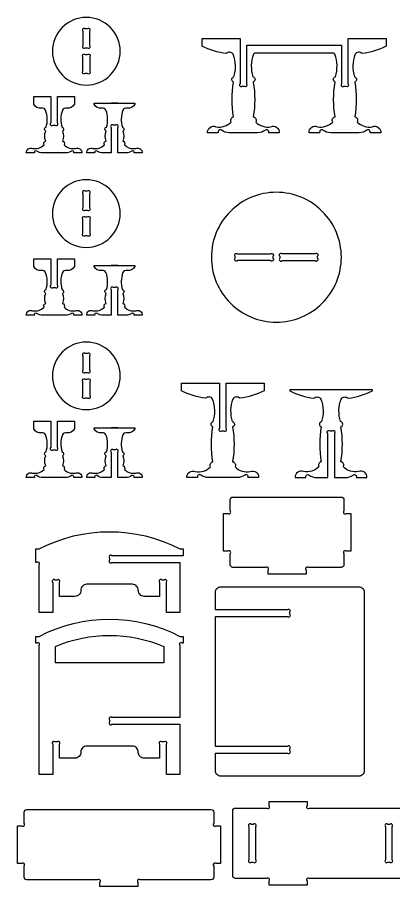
# Model space of a CAD drawing. Extents: x 4755 to 4925, y 1482 to 1588.
# Drawn here: x 4808.4 to 4836.2, y 1482.1 to 1546.4 of the extents above; entities that cross this region are included whole.
import ezdxf

# ---------------------------------------------------------------- set-up
doc = ezdxf.new("R2010")
doc.units = 0
doc.header["$MEASUREMENT"] = 0
doc.layers.add('LAYER1', color=18, linetype='CONTINUOUS')

msp = doc.modelspace()

# ---------------------------------------------------------------- linework, layer by layer
at = {"layer": 'LAYER1'}
for points in [[(4813.509, 1546.404, 0.414214), (4811.009, 1543.904, 0.414214), (4813.509, 1541.404, 0.414214), (4816.009, 1543.904, 0.414214)], [(4813.259, 1545.377), (4813.259, 1544.331, 1), (4813.435, 1544.154), (4813.582, 1544.154, 1), (4813.759, 1544.331), (4813.759, 1545.377, 1), (4813.582, 1545.554), (4813.435, 1545.554, 1)], [(4831.797, 1543.755), (4825.928, 1543.755, 0.076649), (4825.861, 1543.678, 0.169376), (4825.815, 1542.007, -0.755968), (4825.842, 1541.623, -0.0823), (4825.842, 1539.046, -0.497317), (4826.02, 1538.66, 0.242348), (4827.141, 1538.317, -0.570657), (4827.762, 1537.875), (4826.973, 1537.875, 0.75881), (4826.736, 1538.062, -0.158853), (4826.162, 1537.875), (4824.062, 1537.875, -0.158853), (4823.489, 1538.062, 0.75881), (4823.252, 1537.875), (4822.462, 1537.875, -0.570657), (4823.084, 1538.317, 0.242348), (4824.205, 1538.66, -0.497317), (4824.382, 1539.046, -0.0823), (4824.382, 1541.623, -0.755968), (4824.409, 1542.007, 0.169376), (4824.364, 1543.678, 0.480983), (4823.845, 1543.734, -0.082494), (4822.062, 1544.275), (4822.062, 1544.855), (4824.862, 1544.855), (4824.862, 1541.501, 1), (4825.039, 1541.325), (4825.186, 1541.325, 1), (4825.362, 1541.501), (4825.362, 1544.355), (4832.362, 1544.355), (4832.362, 1541.501, 1), (4832.539, 1541.325), (4832.686, 1541.325, 1), (4832.862, 1541.501), (4832.862, 1544.855), (4835.662, 1544.855), (4835.662, 1544.275, -0.082494), (4833.879, 1543.734, 0.480983), (4833.361, 1543.678, 0.169376), (4833.315, 1542.007, -0.755968), (4833.342, 1541.623, -0.0823), (4833.342, 1539.046, -0.497317), (4833.52, 1538.66, 0.242348), (4834.641, 1538.317, -0.570657), (4835.262, 1537.875), (4834.473, 1537.875, 0.75881), (4834.236, 1538.062, -0.158853), (4833.662, 1537.875), (4831.562, 1537.875, -0.158853), (4830.989, 1538.062, 0.75881), (4830.752, 1537.875), (4829.962, 1537.875, -0.570657), (4830.584, 1538.317, 0.242348), (4831.705, 1538.66, -0.497317), (4831.882, 1539.046, -0.0823), (4831.882, 1541.623, -0.755968), (4831.909, 1542.007, 0.169376), (4831.864, 1543.678, 0.076649)], [(4813.435, 1543.654), (4813.582, 1543.654, -1), (4813.759, 1543.477), (4813.759, 1542.431, -1), (4813.582, 1542.254), (4813.435, 1542.254, -1), (4813.259, 1542.431), (4813.259, 1543.477, -1)], [(4812.627, 1539.984, -0.301445), (4812.062, 1539.683, 0.346418), (4811.75, 1539.537, 0.169376), (4811.716, 1538.283, -0.755968), (4811.737, 1537.995, -0.217136), (4811.737, 1537.262, -0.497317), (4811.869, 1536.973, 0.242348), (4812.711, 1536.715, -0.570657), (4813.177, 1536.384), (4812.584, 1536.384, 0.75881), (4812.407, 1536.524, -0.158853), (4811.977, 1536.384), (4810.277, 1536.384, -0.158853), (4809.846, 1536.524, 0.75881), (4809.669, 1536.384), (4809.077, 1536.384, -0.570657), (4809.543, 1536.715, 0.242348), (4810.384, 1536.973, -0.497317), (4810.516, 1537.262, -0.217136), (4810.516, 1537.995, -0.755968), (4810.537, 1538.283, 0.169376), (4810.503, 1539.537, 0.346418), (4810.191, 1539.683, -0.301445), (4809.627, 1539.984), (4809.627, 1540.564), (4810.877, 1540.564), (4810.877, 1538.611, 1), (4811.053, 1538.434), (4811.2, 1538.434, 1), (4811.377, 1538.611), (4811.377, 1540.564), (4812.627, 1540.564)], [(4817.085, 1539.984, -0.301445), (4816.52, 1539.683, 0.346418), (4816.209, 1539.537, 0.169376), (4816.174, 1538.283, -0.755968), (4816.195, 1537.995, -0.217136), (4816.195, 1537.262, -0.497317), (4816.328, 1536.973, 0.242348), (4817.169, 1536.715, -0.570657), (4817.635, 1536.384), (4817.043, 1536.384, 0.75881), (4816.865, 1536.524, -0.158853), (4816.435, 1536.384), (4815.835, 1536.384), (4815.835, 1538.257, 1), (4815.658, 1538.434), (4815.511, 1538.434, 1), (4815.335, 1538.257), (4815.335, 1536.384), (4814.735, 1536.384, -0.158853), (4814.304, 1536.524, 0.75881), (4814.127, 1536.384), (4813.535, 1536.384, -0.570657), (4814.001, 1536.715, 0.242348), (4814.842, 1536.973, -0.497317), (4814.975, 1537.262, -0.217136), (4814.975, 1537.995, -0.755968), (4814.995, 1538.283, 0.169376), (4814.961, 1539.537, 0.346418), (4814.649, 1539.683, -0.301445), (4814.085, 1539.984), (4814.085, 1540.064), (4817.085, 1540.064)], [(4813.509, 1534.404, 0.414214), (4811.009, 1531.904, 0.414214), (4813.509, 1529.404, 0.414214), (4816.009, 1531.904, 0.414214)], [(4813.259, 1533.377), (4813.259, 1532.331, 1), (4813.435, 1532.154), (4813.582, 1532.154, 1), (4813.759, 1532.331), (4813.759, 1533.377, 1), (4813.582, 1533.554), (4813.435, 1533.554, 1)], [(4827.545, 1533.471, 0.414214), (4822.745, 1528.671, 0.414214), (4827.545, 1523.871, 0.414214), (4832.345, 1528.671, 0.414214)], [(4813.435, 1531.654), (4813.582, 1531.654, -1), (4813.759, 1531.477), (4813.759, 1530.431, -1), (4813.582, 1530.254), (4813.435, 1530.254, -1), (4813.259, 1530.431), (4813.259, 1531.477, -1)], [(4824.672, 1528.921), (4827.118, 1528.921, -1), (4827.295, 1528.745), (4827.295, 1528.598, -1), (4827.118, 1528.421), (4824.672, 1528.421, -1), (4824.495, 1528.598), (4824.495, 1528.745, -1)], [(4827.972, 1528.421), (4830.418, 1528.421, 1), (4830.595, 1528.598), (4830.595, 1528.745, 1), (4830.418, 1528.921), (4827.972, 1528.921, 1), (4827.795, 1528.745), (4827.795, 1528.598, 1)], [(4812.627, 1527.984, -0.301445), (4812.062, 1527.683, 0.346418), (4811.75, 1527.537, 0.169376), (4811.716, 1526.283, -0.755968), (4811.737, 1525.995, -0.217136), (4811.737, 1525.262, -0.497317), (4811.869, 1524.973, 0.242348), (4812.711, 1524.715, -0.570657), (4813.177, 1524.384), (4812.584, 1524.384, 0.75881), (4812.407, 1524.524, -0.158853), (4811.977, 1524.384), (4810.277, 1524.384, -0.158853), (4809.846, 1524.524, 0.75881), (4809.669, 1524.384), (4809.077, 1524.384, -0.570657), (4809.543, 1524.715, 0.242348), (4810.384, 1524.973, -0.497317), (4810.516, 1525.262, -0.217136), (4810.516, 1525.995, -0.755968), (4810.537, 1526.283, 0.169376), (4810.503, 1527.537, 0.346418), (4810.191, 1527.683, -0.301445), (4809.627, 1527.984), (4809.627, 1528.564), (4810.877, 1528.564), (4810.877, 1526.611, 1), (4811.053, 1526.434), (4811.2, 1526.434, 1), (4811.377, 1526.611), (4811.377, 1528.564), (4812.627, 1528.564)], [(4817.085, 1527.984, -0.301445), (4816.52, 1527.683, 0.346418), (4816.209, 1527.537, 0.169376), (4816.174, 1526.283, -0.755968), (4816.195, 1525.995, -0.217136), (4816.195, 1525.262, -0.497317), (4816.328, 1524.973, 0.242348), (4817.169, 1524.715, -0.570657), (4817.635, 1524.384), (4817.043, 1524.384, 0.75881), (4816.865, 1524.524, -0.158853), (4816.435, 1524.384), (4815.835, 1524.384), (4815.835, 1526.257, 1), (4815.658, 1526.434), (4815.511, 1526.434, 1), (4815.335, 1526.257), (4815.335, 1524.384), (4814.735, 1524.384, -0.158853), (4814.304, 1524.524, 0.75881), (4814.127, 1524.384), (4813.535, 1524.384, -0.570657), (4814.001, 1524.715, 0.242348), (4814.842, 1524.973, -0.497317), (4814.975, 1525.262, -0.217136), (4814.975, 1525.995, -0.755968), (4814.995, 1526.283, 0.169376), (4814.961, 1527.537, 0.346418), (4814.649, 1527.683, -0.301445), (4814.085, 1527.984), (4814.085, 1528.064), (4817.085, 1528.064)], [(4813.509, 1522.404, 0.414214), (4811.009, 1519.904, 0.414214), (4813.509, 1517.404, 0.414214), (4816.009, 1519.904, 0.414214)], [(4813.759, 1520.331), (4813.759, 1521.377, 1), (4813.582, 1521.554), (4813.435, 1521.554, 1), (4813.259, 1521.377), (4813.259, 1520.331, 1), (4813.435, 1520.154), (4813.582, 1520.154, 1)], [(4813.435, 1519.654), (4813.582, 1519.654, -1), (4813.759, 1519.477), (4813.759, 1518.431, -1), (4813.582, 1518.254), (4813.435, 1518.254, -1), (4813.259, 1518.431), (4813.259, 1519.477, -1)], [(4826.636, 1518.784, -0.082494), (4824.853, 1518.243, 0.480983), (4824.335, 1518.187, 0.169376), (4824.289, 1516.516, -0.755968), (4824.316, 1516.132, -0.0823), (4824.316, 1513.555, -0.497317), (4824.493, 1513.169, 0.242348), (4825.615, 1512.826, -0.570657), (4826.236, 1512.384), (4825.447, 1512.384, 0.75881), (4825.21, 1512.571, -0.158853), (4824.636, 1512.384), (4822.536, 1512.384, -0.158853), (4821.962, 1512.571, 0.75881), (4821.725, 1512.384), (4820.936, 1512.384, -0.570657), (4821.557, 1512.826, 0.242348), (4822.679, 1513.169, -0.497317), (4822.856, 1513.555, -0.0823), (4822.856, 1516.132, -0.755968), (4822.883, 1516.516, 0.169376), (4822.838, 1518.187, 0.480983), (4822.319, 1518.243, -0.082494), (4820.536, 1518.784), (4820.536, 1519.364), (4823.336, 1519.364), (4823.336, 1516.011, 1), (4823.513, 1515.834), (4823.659, 1515.834, 1), (4823.836, 1516.011), (4823.836, 1519.364), (4826.636, 1519.364)], [(4834.636, 1518.784), (4834.636, 1518.864), (4828.536, 1518.864), (4828.536, 1518.784, 0.082494), (4830.319, 1518.243, -0.480983), (4830.838, 1518.187, -0.169376), (4830.883, 1516.516, 0.755968), (4830.856, 1516.132, 0.0823), (4830.856, 1513.555, 0.497317), (4830.679, 1513.169, -0.242348), (4829.557, 1512.826, 0.570657), (4828.936, 1512.384), (4829.725, 1512.384, -0.75881), (4829.962, 1512.571, 0.158853), (4830.536, 1512.384), (4831.336, 1512.384), (4831.336, 1515.657, -1), (4831.513, 1515.834), (4831.659, 1515.834, -1), (4831.836, 1515.657), (4831.836, 1512.384), (4832.636, 1512.384, 0.158853), (4833.21, 1512.571, -0.75881), (4833.447, 1512.384), (4834.236, 1512.384, 0.570657), (4833.615, 1512.826, -0.242348), (4832.493, 1513.169, 0.497317), (4832.316, 1513.555, 0.0823), (4832.316, 1516.132, 0.755968), (4832.289, 1516.516, -0.169376), (4832.335, 1518.187, -0.480983), (4832.853, 1518.243, 0.082494)], [(4812.627, 1515.984, -0.301445), (4812.062, 1515.683, 0.346418), (4811.75, 1515.537, 0.169376), (4811.716, 1514.283, -0.755968), (4811.737, 1513.995, -0.217136), (4811.737, 1513.262, -0.497317), (4811.869, 1512.973, 0.242348), (4812.711, 1512.715, -0.570657), (4813.177, 1512.384), (4812.584, 1512.384, 0.75881), (4812.407, 1512.524, -0.158853), (4811.977, 1512.384), (4810.277, 1512.384, -0.158853), (4809.846, 1512.524, 0.75881), (4809.669, 1512.384), (4809.077, 1512.384, -0.570657), (4809.543, 1512.715, 0.242348), (4810.384, 1512.973, -0.497317), (4810.516, 1513.262, -0.217136), (4810.516, 1513.995, -0.755968), (4810.537, 1514.283, 0.169376), (4810.503, 1515.537, 0.346418), (4810.191, 1515.683, -0.301445), (4809.627, 1515.984), (4809.627, 1516.564), (4810.877, 1516.564), (4810.877, 1514.611, 1), (4811.053, 1514.434), (4811.2, 1514.434, 1), (4811.377, 1514.611), (4811.377, 1516.564), (4812.627, 1516.564)], [(4817.085, 1515.984, -0.301445), (4816.52, 1515.683, 0.346418), (4816.209, 1515.537, 0.169376), (4816.174, 1514.283, -0.755968), (4816.195, 1513.995, -0.217136), (4816.195, 1513.262, -0.497317), (4816.328, 1512.973, 0.242348), (4817.169, 1512.715, -0.570657), (4817.635, 1512.384), (4817.043, 1512.384, 0.75881), (4816.865, 1512.524, -0.158853), (4816.435, 1512.384), (4815.835, 1512.384), (4815.835, 1514.257, 1), (4815.658, 1514.434), (4815.511, 1514.434, 1), (4815.335, 1514.257), (4815.335, 1512.384), (4814.735, 1512.384, -0.158853), (4814.304, 1512.524, 0.75881), (4814.127, 1512.384), (4813.535, 1512.384, -0.570657), (4814.001, 1512.715, 0.242348), (4814.842, 1512.973, -0.497317), (4814.975, 1513.262, -0.217136), (4814.975, 1513.995, -0.755968), (4814.995, 1514.283, 0.169376), (4814.961, 1515.537, 0.346418), (4814.649, 1515.683, -0.301445), (4814.085, 1515.984), (4814.085, 1516.064), (4817.085, 1516.064)], [(4826.94, 1505.239), (4826.94, 1505.562, 1), (4826.763, 1505.739), (4824.34, 1505.739, -0.414214), (4824.14, 1505.939), (4824.14, 1506.762, 1), (4823.963, 1506.939), (4823.64, 1506.939), (4823.64, 1509.739), (4823.963, 1509.739, 1), (4824.14, 1509.915), (4824.14, 1510.739, -0.414214), (4824.34, 1510.939), (4832.34, 1510.939, -0.414214), (4832.54, 1510.739), (4832.54, 1509.915, 1), (4832.717, 1509.739), (4833.04, 1509.739), (4833.04, 1506.939), (4832.717, 1506.939, 1), (4832.54, 1506.762), (4832.54, 1505.939, -0.414214), (4832.34, 1505.739), (4829.917, 1505.739, 1), (4829.74, 1505.562), (4829.74, 1505.239)], [(4810.024, 1507.109, -0.244984), (4820.424, 1507.109), (4820.674, 1507.109), (4820.674, 1506.609), (4815.401, 1506.609, 1), (4815.224, 1506.432), (4815.224, 1506.286, 1), (4815.401, 1506.109), (4820.424, 1506.109), (4820.424, 1505.5), (4820.424, 1502.4), (4819.424, 1502.4), (4819.424, 1504.627, 1), (4819.248, 1504.803), (4819.101, 1504.803, 1), (4818.924, 1504.627), (4818.924, 1503.602), (4817.78, 1503.602, -0.414214), (4817.348, 1504.033), (4817.348, 1504.06, 0.414214), (4816.917, 1504.491), (4813.532, 1504.491, 0.414214), (4813.1, 1504.06), (4813.1, 1504.033, -0.414214), (4812.669, 1503.602), (4811.524, 1503.602), (4811.524, 1504.627, 1), (4811.348, 1504.803), (4811.201, 1504.803, 1), (4811.024, 1504.627), (4811.024, 1502.4), (4810.024, 1502.4), (4810.024, 1505.5), (4810.024, 1505.932, 1), (4809.848, 1506.109), (4809.774, 1506.109), (4809.774, 1507.109)], [(4823.042, 1492.008), (4828.366, 1492.008, 1), (4828.542, 1492.185), (4828.542, 1492.332, 1), (4828.366, 1492.508), (4823.042, 1492.508), (4823.042, 1502.108), (4828.366, 1502.108, 1), (4828.542, 1502.285), (4828.542, 1502.432, 1), (4828.366, 1502.608), (4823.042, 1502.608), (4823.042, 1503.908, -0.414214), (4823.442, 1504.308), (4833.642, 1504.308, -0.414214), (4834.042, 1503.908), (4834.042, 1490.708, -0.414214), (4833.642, 1490.308), (4823.442, 1490.308, -0.414214), (4823.042, 1490.708)], [(4820.674, 1500.145), (4820.601, 1500.145, 1), (4820.424, 1499.969), (4820.424, 1494.645), (4815.401, 1494.645, 1), (4815.224, 1494.469), (4815.224, 1494.322, 1), (4815.401, 1494.145), (4820.424, 1494.145), (4820.424, 1493.536), (4820.424, 1490.436), (4819.424, 1490.436), (4819.424, 1492.663, 1), (4819.248, 1492.84), (4819.101, 1492.84, 1), (4818.924, 1492.663), (4818.924, 1491.638), (4817.78, 1491.638, -0.414214), (4817.348, 1492.069), (4817.348, 1492.097, 0.414214), (4816.917, 1492.528), (4813.532, 1492.528, 0.414214), (4813.1, 1492.097), (4813.1, 1492.069, -0.414214), (4812.669, 1491.638), (4811.524, 1491.638), (4811.524, 1492.663, 1), (4811.348, 1492.84), (4811.201, 1492.84, 1), (4811.024, 1492.663), (4811.024, 1490.436), (4810.024, 1490.436), (4810.024, 1493.536), (4810.024, 1494.145), (4810.024, 1499.969, 1), (4809.848, 1500.145), (4809.774, 1500.145), (4809.774, 1500.645), (4810.024, 1500.645, -0.244984), (4820.424, 1500.645), (4820.674, 1500.645)], [(4819.224, 1498.689), (4811.224, 1498.689), (4811.224, 1499.889, -0.207582), (4819.224, 1499.889)], [(4814.518, 1482.143), (4814.518, 1482.466, 1), (4814.341, 1482.643), (4809.118, 1482.643, -0.414214), (4808.918, 1482.843), (4808.918, 1483.666, 1), (4808.741, 1483.843), (4808.418, 1483.843), (4808.418, 1486.643), (4808.741, 1486.643, 1), (4808.918, 1486.819), (4808.918, 1487.643, -0.414214), (4809.118, 1487.843), (4822.718, 1487.843, -0.414214), (4822.918, 1487.643), (4822.918, 1486.819, 1), (4823.095, 1486.643), (4823.418, 1486.643), (4823.418, 1483.843), (4823.095, 1483.843, 1), (4822.918, 1483.666), (4822.918, 1482.843, -0.414214), (4822.718, 1482.643), (4817.495, 1482.643, 1), (4817.318, 1482.466), (4817.318, 1482.143)], [(4825.521, 1486.57), (4825.521, 1484.124, 1), (4825.697, 1483.947), (4825.844, 1483.947, 1), (4826.021, 1484.124), (4826.021, 1486.57, 1), (4825.844, 1486.747), (4825.697, 1486.747, 1)], [(4835.602, 1486.57), (4835.602, 1484.124, 1), (4835.778, 1483.947), (4835.925, 1483.947, 1), (4836.102, 1484.124), (4836.102, 1486.57, 1), (4835.925, 1486.747), (4835.778, 1486.747, 1)]]:
    msp.add_lwpolyline(points, format="xyb", close=True, dxfattribs=at)
for points in [[(4815.835, 1540.064), (4815.335, 1540.064)], [(4815.835, 1528.064), (4815.335, 1528.064)], [(4815.835, 1516.064), (4815.335, 1516.064)]]:
    msp.add_lwpolyline(points, dxfattribs=at)
msp.add_lwpolyline([(4837.816, 1482.747), (4829.988, 1482.747, 1), (4829.811, 1482.57), (4829.811, 1482.247), (4827.011, 1482.247), (4827.011, 1482.57, 1), (4826.834, 1482.747), (4824.521, 1482.747, -0.414214), (4824.321, 1482.947), (4824.321, 1487.747, -0.414214), (4824.521, 1487.947), (4826.834, 1487.947, 1), (4827.011, 1488.124), (4827.011, 1488.447), (4829.811, 1488.447), (4829.811, 1488.124, 1), (4829.988, 1487.947), (4837.816, 1487.947, 1)], format="xyb", dxfattribs=at)

doc.saveas('drawing.dxf')
